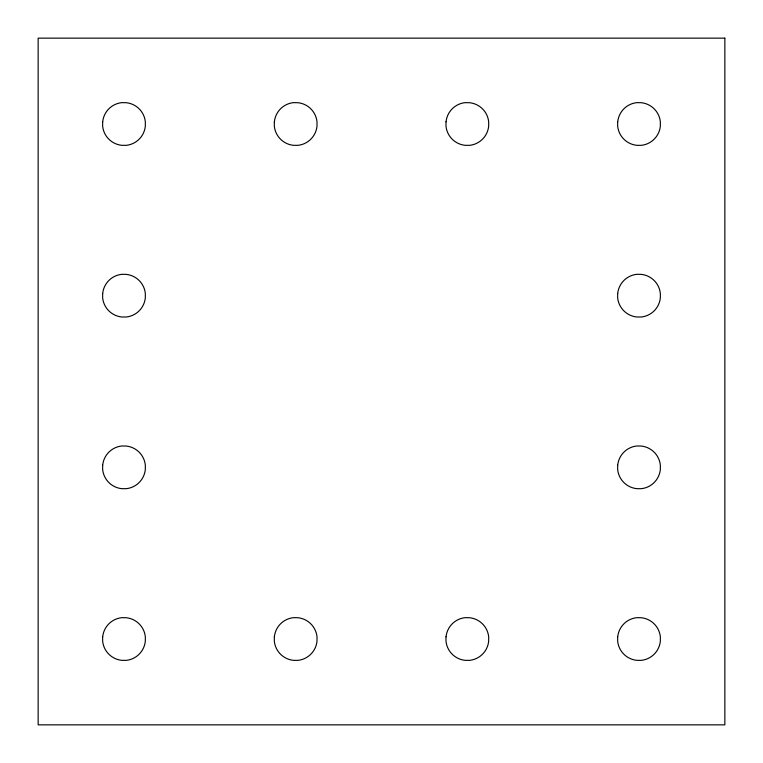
<?xml version="1.0" encoding="UTF-8"?>
<svg xmlns="http://www.w3.org/2000/svg" width="763" height="763" viewBox="0 0 763 763"><rect width="100%" height="100%" fill="white"/><g stroke="black" fill="none" stroke-linecap="round" stroke-linejoin="round"><path stroke-width="1.14" d="M102.643 121.794L102.643 126.181A21.421 21.421 0 0 0 121.851 145.323L126.181 145.342A21.421 21.421 0 0 0 145.332 126.181L145.342 121.794A21.421 21.421 0 0 0 126.191 102.7L121.794 102.643A21.421 21.421 0 0 0 102.7 121.842M102.643 293.469L102.643 297.856A21.431 21.431 0 0 0 121.832 316.998L126.181 317.017A21.431 21.431 0 0 0 145.323 297.856L145.332 293.469A21.431 21.431 0 0 0 126.181 274.365L121.794 274.318A21.431 21.431 0 0 0 102.69 293.517M102.643 465.144L102.643 469.531A21.431 21.431 0 0 0 121.832 488.673L126.181 488.692A21.431 21.431 0 0 0 145.323 469.531L145.332 465.144A21.431 21.431 0 0 0 126.181 446.04L121.794 445.993A21.431 21.431 0 0 0 102.69 465.192M102.643 636.819L102.643 641.206A21.431 21.431 0 0 0 121.832 660.348L126.181 660.367A21.431 21.431 0 0 0 145.323 641.206L145.342 636.819A21.431 21.431 0 0 0 126.172 617.715L121.794 617.668A21.431 21.431 0 0 0 102.69 636.857M274.318 121.794L274.318 126.181A21.421 21.421 0 0 0 293.517 145.323L297.856 145.342A21.421 21.421 0 0 0 316.998 126.181L317.017 121.794A21.421 21.421 0 0 0 297.866 102.7L293.469 102.643A21.421 21.421 0 0 0 274.375 121.851M274.318 636.819L274.318 641.206A21.431 21.431 0 0 0 293.507 660.348L297.856 660.367A21.431 21.431 0 0 0 316.998 641.206L317.017 636.819A21.431 21.431 0 0 0 297.847 617.715L293.469 617.668A21.431 21.431 0 0 0 274.365 636.867M445.993 121.794L445.993 126.181A21.421 21.421 0 0 0 465.201 145.323L469.531 145.342A21.421 21.421 0 0 0 488.673 126.181L488.682 121.794A21.421 21.421 0 0 0 469.541 102.709L465.144 102.643A21.421 21.421 0 0 0 446.05 121.851M445.993 636.819L445.993 641.206A21.421 21.421 0 0 0 465.182 660.348L469.531 660.367A21.421 21.421 0 0 0 488.673 641.206L488.682 636.819A21.421 21.421 0 0 0 469.522 617.725L465.144 617.668A21.421 21.421 0 0 0 446.04 636.867M617.658 121.794L617.658 126.181A21.421 21.421 0 0 0 636.867 145.323L641.206 145.342A21.421 21.421 0 0 0 660.348 126.181L660.357 121.794A21.421 21.421 0 0 0 641.216 102.7L636.819 102.643A21.421 21.421 0 0 0 617.725 121.842M617.658 293.469L617.658 297.856A21.431 21.431 0 0 0 636.857 316.998L641.206 317.017A21.431 21.431 0 0 0 660.348 297.856L660.357 293.469A21.431 21.431 0 0 0 641.206 274.365L636.819 274.318A21.431 21.431 0 0 0 617.715 293.507M617.658 465.144L617.658 469.531A21.431 21.431 0 0 0 636.857 488.673L641.206 488.692A21.431 21.431 0 0 0 660.348 469.531L660.357 465.144A21.431 21.431 0 0 0 641.206 446.04L636.819 445.993A21.431 21.431 0 0 0 617.715 465.182M617.658 636.819L617.658 641.206A21.431 21.431 0 0 0 636.857 660.348L641.206 660.367A21.431 21.431 0 0 0 660.348 641.206L660.357 636.819A21.431 21.431 0 0 0 641.197 617.715L636.819 617.668A21.431 21.431 0 0 0 617.715 636.857M724.85 38.15L38.15 38.15L38.15 724.85L724.85 724.85L724.85 38.15"/></g></svg>
